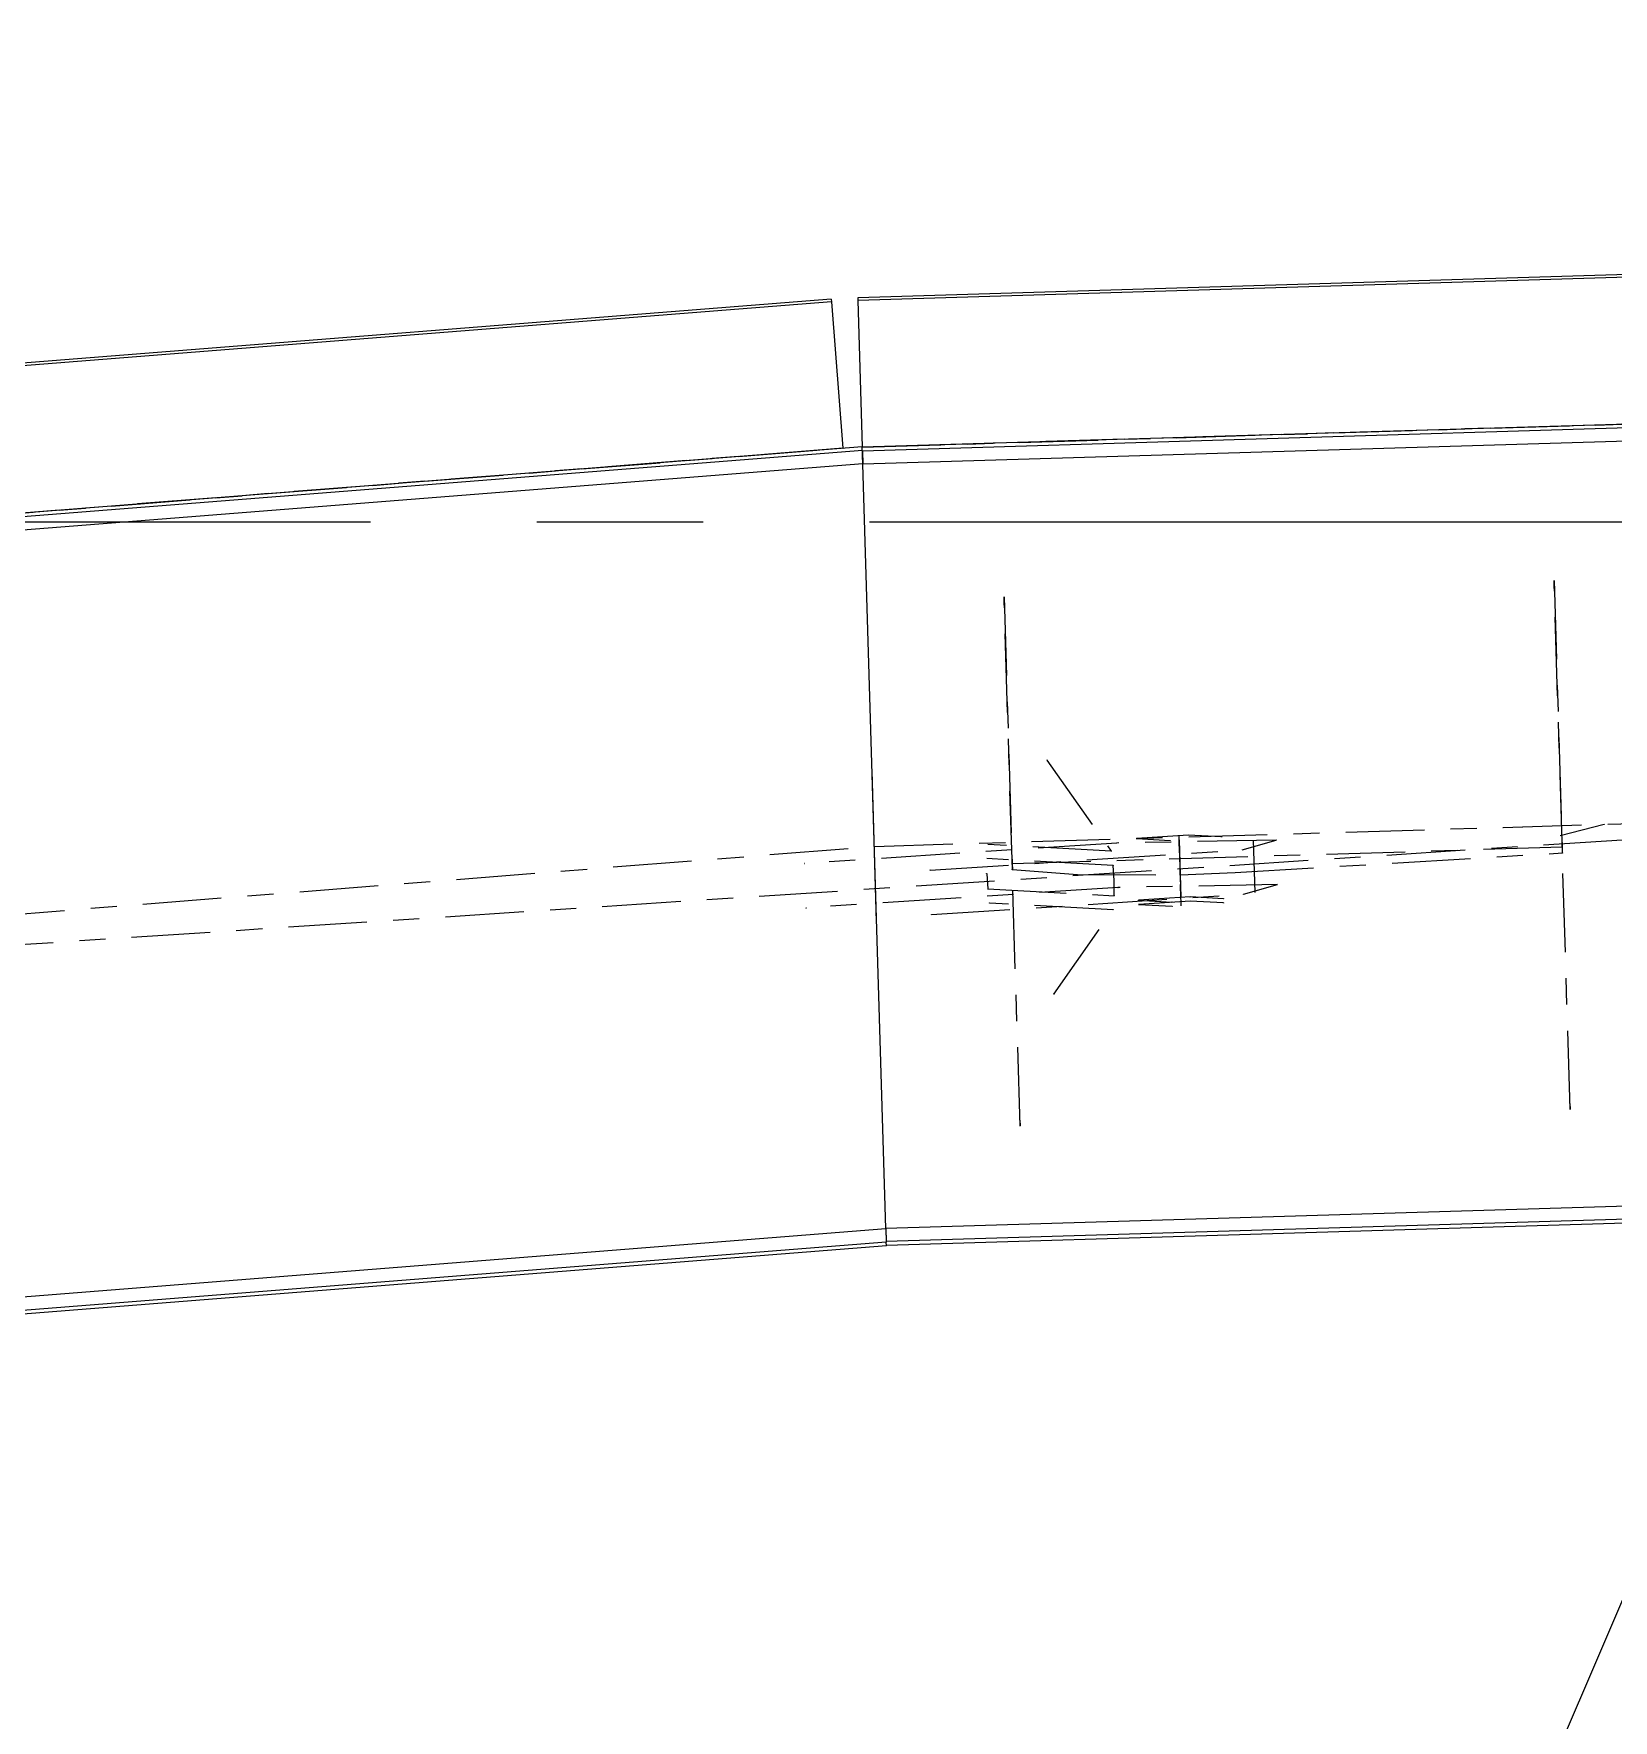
# Model space of a CAD drawing. Header units: millimetres. Extents: x 2368 to 8313, y 7493 to 11698.
# Drawn here: x 4810.7 to 4870.9, y 11425.8 to 11490.2 of the extents above; entities that cross this region are included whole.
import ezdxf

# ---------------------------------------------------------------- set-up
doc = ezdxf.new("R2010")
doc.units = ezdxf.units.MM
for name, pattern in [('CENTER', [50.8, 31.75, -6.35, 6.35, -6.35]), ('XKITLINE00', [0]), ('XKITLINE02', [4, 2, -2]), ('XKITLINE03', [6, 3, -1, 1, -1])]:
    doc.linetypes.add(name, pattern=pattern)

msp = doc.modelspace()

# ---------------------------------------------------------------- linework, layer by layer
at = {"color": 8, "linetype": 'XKITLINE00'}
for p, q in [((5175.9562, 11490.151), (4842.1084, 11480.0713)), ((5175.9593, 11490.051), (4842.1114, 11479.9714)), ((5176.1283, 11484.4536), (4842.2804, 11474.3739)), ((5176.1327, 11484.3051), (4842.2849, 11474.2255)), ((5176.148, 11483.8005), (4842.3001, 11473.7209)), ((4841.0902, 11480.0157), (4508.1289, 11453.6953)), ((4841.098, 11479.916), (4508.1368, 11453.5956)), ((4841.0902, 11480.0157), (4841.098, 11479.916)), ((4841.098, 11479.916), (4841.5393, 11474.3335)), ((4842.1084, 11480.0713), (4842.1114, 11479.9714)), ((4842.1114, 11479.9714), (4842.2799, 11474.392)), ((4842.2799, 11474.392), (4507.8375, 11447.9544)), ((4842.2843, 11474.2434), (4507.8564, 11447.8071)), ((4842.2996, 11473.7382), (4842.2799, 11474.392)), ((4842.2849, 11474.2255), (4842.3001, 11473.7209)), ((4842.2996, 11473.7382), (4507.9207, 11447.3057)), ((4843.1805, 11444.5608), (4842.3001, 11473.7209)), ((4842.8272, 11456.2631), (4842.6534, 11462.0186)), ((5177.0284, 11454.6405), (4843.1805, 11444.5608)), ((5177.0436, 11454.1359), (4843.1958, 11444.0562)), ((4843.1811, 11444.5435), (4511.6372, 11418.3351)), ((4843.1805, 11444.5608), (4843.1958, 11444.0562)), ((4843.1811, 11444.5435), (4843.1963, 11444.0383)), ((4871.8218, 11444.772), (4843.2002, 11443.9078)), ((4843.1963, 11444.0383), (4511.7016, 11417.8337)), ((4843.2008, 11443.8897), (4575.4548, 11422.7245)), ((4843.2008, 11443.8897), (4843.1963, 11444.0383)), ((4873.6618, 11435.9436), (4807.5808, 11281.4566))]:
    msp.add_line(p, q, dxfattribs=at)
at = {"color": 8, "linetype": 'XKITLINE03'}
for p, q in [((4842.2803, 11474.3739), (5176.1282, 11484.4536)), ((5176.1283, 11484.4536), (4842.2804, 11474.3739)), ((4508.578, 11448.013), (4841.5392, 11474.3335)), ((4841.5393, 11474.3335), (4508.5781, 11448.013)), ((4842.7402, 11459.1409), (5176.5881, 11469.2205)), ((4842.7403, 11459.1409), (5176.5882, 11469.2205)), ((4868.6878, 11469.0694), (4868.6812, 11469.2867)), ((4868.6812, 11469.2867), (4868.9887, 11459.1032)), ((4868.9953, 11458.8859), (4868.6878, 11469.0694)), ((4847.6974, 11468.4357), (4847.6908, 11468.653)), ((4847.6908, 11468.653), (4847.9983, 11458.4695)), ((4848.0049, 11458.2522), (4847.6974, 11468.4357)), ((4849.3243, 11462.4278), (4851.7791, 11458.9577)), ((4724.5881, 11449.8009), (4888.5882, 11460.5251)), ((4868.9134, 11459.5593), (4870.5881, 11459.9817)), ((4858.0708, 11459.3796), (4851.9877, 11459.267)), ((4854.7158, 11459.566), (4852.7535, 11459.4377)), ((4852.7535, 11459.4377), (4854.0264, 11459.3693)), ((4854.3735, 11459.3878), (4854.4398, 11457.1921)), ((4855.9887, 11459.4976), (4854.7158, 11459.566)), ((4856.7744, 11459.0096), (4858.0708, 11459.3796)), ((4509.7789, 11432.8204), (4842.7402, 11459.1408)), ((4509.779, 11432.8204), (4842.7403, 11459.1408)), ((4851.9877, 11459.267), (4840.0798, 11458.4883)), ((4844.8665, 11458.2309), (4856.7744, 11459.0096)), ((4851.8523, 11458.4157), (4847.0307, 11458.6749)), ((4851.7791, 11458.9577), (4847.0716, 11459.2108)), ((4868.9887, 11459.1054), (4847.9982, 11458.4717)), ((4856.5067, 11458.1429), (4868.9952, 11458.8881)), ((4869.2905, 11449.1081), (4868.9953, 11458.8859)), ((4847.0276, 11458.0971), (4847.0657, 11457.5171)), ((4847.9982, 11458.4717), (4848.0048, 11458.2543)), ((4848.0048, 11458.2543), (4850.4861, 11458.0635)), ((4848.3001, 11448.4743), (4848.0049, 11458.2522)), ((4850.4861, 11458.0635), (4854.4139, 11458.0509)), ((4851.8904, 11457.8357), (4851.8523, 11458.4157)), ((4854.4139, 11458.0509), (4856.5067, 11458.1429)), ((4852.0389, 11457.5703), (4840.1311, 11456.7916)), ((4847.0657, 11457.5171), (4851.8872, 11457.2579)), ((4851.8872, 11457.2579), (4851.8904, 11457.8357)), ((4858.122, 11457.6829), (4852.0389, 11457.5703)), ((4856.8256, 11457.3129), (4858.122, 11457.6829)), ((4844.9178, 11456.5342), (4856.8256, 11457.3129)), ((4851.8466, 11456.722), (4847.1391, 11456.9751)), ((4849.5937, 11453.505), (4851.8466, 11456.722)), ((4854.7869, 11457.2106), (4852.8247, 11457.0823)), ((4852.8247, 11457.0823), (4854.0975, 11457.0138)), ((4854.7918, 11457.0509), (4852.8295, 11456.9226)), ((4852.8295, 11456.9226), (4854.1023, 11456.8541)), ((4856.0598, 11457.1422), (4854.7869, 11457.2106)), ((4856.0646, 11456.9825), (4854.7918, 11457.0509)), ((4869.2839, 11449.3254), (4869.2905, 11449.1081)), ((4848.2935, 11448.6916), (4848.3001, 11448.4743))]:
    msp.add_line(p, q, dxfattribs=at)
at = {"color": 6, "linetype": 'CENTER'}
msp.add_line((3369.36, 11471.5205), (7066.504, 11471.5205), dxfattribs=at)
at = {"color": 3, "linetype": 'XKITLINE02'}
for p, q in [((4854.3735, 11459.3878), (4854.3687, 11459.5475)), ((4854.3886, 11458.8888), (4854.3735, 11459.3878)), ((4857.2742, 11457.3774), (4857.2079, 11459.5731)), ((4854.4217, 11457.7909), (4854.3916, 11458.789)), ((4854.4398, 11457.1921), (4854.4247, 11457.6911)), ((4854.4446, 11457.0324), (4854.4398, 11457.1921)), ((4854.4494, 11456.8727), (4854.4446, 11457.0324))]:
    msp.add_line(p, q, dxfattribs=at)
at = {"color": 8, "linetype": 'XKITLINE00'}
for centre in [(4841.5392, 11474.3335), (4841.5393, 11474.3335), (4842.2803, 11474.3739), (4842.2804, 11474.3739), (4868.6812, 11469.2867), (4868.6812, 11469.2867), (4868.6878, 11469.0694), (4868.6878, 11469.0694), (4847.6908, 11468.653), (4847.6908, 11468.653), (4847.6974, 11468.4357), (4847.6974, 11468.4357), (4849.3243, 11462.4278), (4870.5881, 11459.9817), (4852.7535, 11459.4377), (4852.7535, 11459.4377), (4854.0264, 11459.3693), (4854.3735, 11459.3878), (4854.7158, 11459.566), (4854.7158, 11459.566), (4855.9887, 11459.4976), (4858.0708, 11459.3796), (4858.0708, 11459.3796), (4842.7402, 11459.1409), (4842.7402, 11459.1408), (4842.7403, 11459.1409), (4842.7403, 11459.1408), (4847.0307, 11458.6749), (4847.0716, 11459.2108), (4851.7791, 11458.9577), (4851.7791, 11458.9577), (4851.9877, 11459.267), (4851.9877, 11459.267), (4856.7744, 11459.0096), (4856.7744, 11459.0096), (4868.9887, 11459.1054), (4868.9887, 11459.1032), (4868.9952, 11458.8881), (4868.9953, 11458.8859), (4868.9953, 11458.8859), (4840.0798, 11458.4883), (4844.8665, 11458.2309), (4847.0276, 11458.0971), (4847.9982, 11458.4717), (4847.9982, 11458.4717), (4847.9983, 11458.4695), (4848.0048, 11458.2543), (4848.0048, 11458.2543), (4848.0049, 11458.2522), (4848.0049, 11458.2522), (4850.4861, 11458.0635), (4850.4861, 11458.0635), (4851.8523, 11458.4157), (4851.8523, 11458.4157), (4854.4139, 11458.0509), (4854.4139, 11458.0509), (4856.5067, 11458.1429), (4856.5067, 11458.1429), (4847.0657, 11457.5171), (4847.0657, 11457.5171), (4851.8904, 11457.8357), (4851.8904, 11457.8357), (4852.0389, 11457.5703), (4852.0389, 11457.5703), (4858.122, 11457.6829), (4858.122, 11457.6829), (4840.1311, 11456.7916), (4847.1391, 11456.9751), (4851.8466, 11456.722), (4851.8466, 11456.722), (4851.8872, 11457.2579), (4851.8872, 11457.2579), (4852.8247, 11457.0823), (4852.8247, 11457.0823), (4852.8295, 11456.9226), (4852.8295, 11456.9226), (4854.0975, 11457.0138), (4854.1023, 11456.8541), (4854.4398, 11457.1921), (4854.7869, 11457.2106), (4854.7869, 11457.2106), (4854.7918, 11457.0509), (4854.7918, 11457.0509), (4856.0598, 11457.1422), (4856.0646, 11456.9825), (4856.8256, 11457.3129), (4856.8256, 11457.3129), (4844.9178, 11456.5342), (4849.5937, 11453.505), (4869.2839, 11449.3254), (4869.2905, 11449.1081), (4869.2905, 11449.1081), (4848.2935, 11448.6916), (4848.3001, 11448.4743), (4848.3001, 11448.4743)]:
    msp.add_circle(centre, 0.004, dxfattribs=at)

doc.saveas('drawing.dxf')
